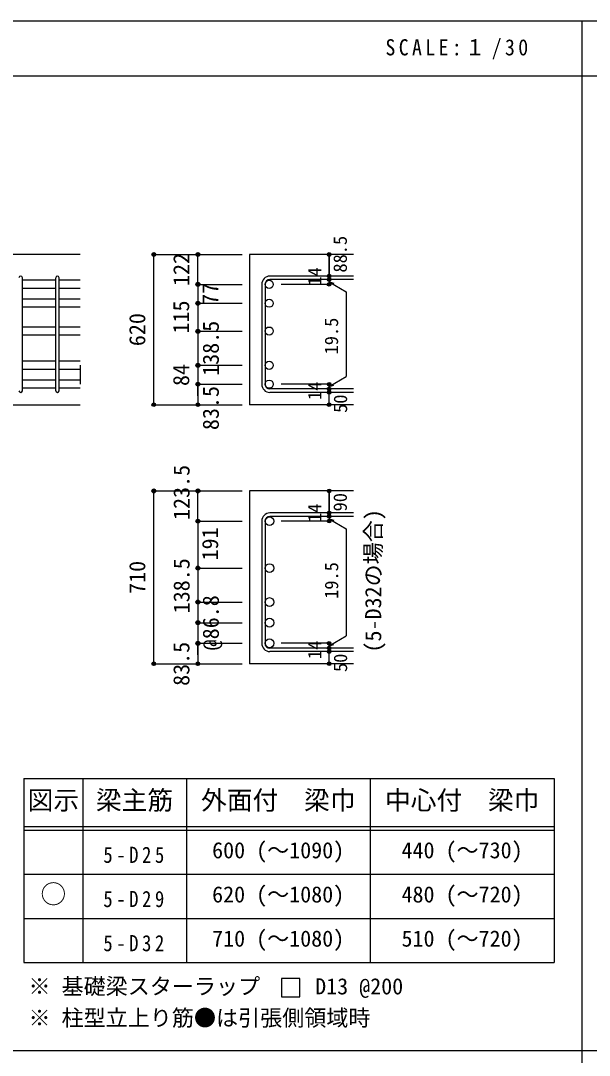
# Model space of a CAD drawing. Units: millimetres at full size, sheet at 1:30, with parts at other scales. Extents: x -5973 to 5954, y -4195 to 4201.
# Drawn here: x -3414 to -1095, y -15 to 4201 of the extents above; entities that cross this region are included whole.
import ezdxf
from ezdxf.enums import TextEntityAlignment as Align

# ---------------------------------------------------------------- set-up
doc = ezdxf.new("R2010")
doc.units = ezdxf.units.MM
doc.header["$LTSCALE"] = 30
doc.header["$PDMODE"] = 32
doc.header["$PDSIZE"] = 15
for name, color, linetype in [('0-1_躯体線', 2, 'Continuous'), ('0-5_基礎梁筋', 7, 'Continuous'), ('0-6_スタラップ筋', 7, 'Continuous'), ('0-7_文字', 4, 'Continuous'), ('0-D_寸法', 4, 'Continuous'), ('6-7_文字', 7, 'Continuous'), ('6-E_枠', 7, 'Continuous'), ('F-0_枠', 6, 'Continuous')]:
    doc.layers.add(name, color=color, linetype=linetype)
doc.styles.add('ＭＳ ゴシック', font='')
doc.styles.get('ＭＳ ゴシック').set_extended_font_data('MS Gothic')

msp = doc.modelspace()

# ---------------------------------------------------------------- linework, layer by layer
at = {"layer": '0-1_躯体線'}
for p, q in [((-3170.8, 3248.3), (-5020.8, 3248.3)), ((-2055.8, 3248.3), (-2480.8, 3248.3)), ((-2480.8, 3248.3), (-2480.8, 2636.3)), ((-3570.8, 2636.3), (-3170.8, 2636.3)), ((-2055.8, 2636.3), (-2480.8, 2636.3)), ((-2055.8, 2284.8), (-2480.8, 2284.8)), ((-2480.8, 2284.8), (-2480.8, 1580.3)), ((-2055.8, 1580.3), (-2480.8, 1580.3))]:
    msp.add_line(p, q, dxfattribs=at)
at = {"layer": '0-5_基礎梁筋'}
for p, q in [((-3270.8, 3143.1), (-3406.8, 3143.1)), ((-3170.8, 3143.1), (-3256.8, 3143.1)), ((-3270.8, 3110.1), (-3406.8, 3110.1)), ((-3170.8, 3110.1), (-3256.8, 3110.1)), ((-3270.8, 3066.1), (-3406.8, 3066.1)), ((-3170.8, 3066.1), (-3256.8, 3066.1)), ((-3270.8, 3033.1), (-3406.8, 3033.1)), ((-3170.8, 3033.1), (-3256.8, 3033.1)), ((-3270.8, 2952.8), (-3406.8, 2952.8)), ((-3170.8, 2952.8), (-3256.8, 2952.8)), ((-3270.8, 2919.8), (-3406.8, 2919.8)), ((-3170.8, 2919.8), (-3256.8, 2919.8)), ((-3270.8, 2813.3), (-3406.8, 2813.3)), ((-3170.8, 2813.3), (-3256.8, 2813.3)), ((-3270.8, 2780.3), (-3406.8, 2780.3)), ((-3170.8, 2780.3), (-3256.8, 2780.3)), ((-3270.8, 2736.3), (-3406.8, 2736.3)), ((-3270.8, 2703.3), (-3406.8, 2703.3)), ((-3170.8, 2736.3), (-3256.8, 2736.3)), ((-3170.8, 2703.3), (-3256.8, 2703.3))]:
    msp.add_line(p, q, dxfattribs=at)
at = {"layer": '0-5_基礎梁筋', "color": 3}
for centre, radius in [((-2400.3, 3126.6), 16.5), ((-2400.3, 3049.6), 16.5), ((-2400.3, 2936.3), 16.5), ((-2400.3, 2796.8), 16.5), ((-2400.3, 2719.8), 16.5), ((-2398.8, 2161.6), 18), ((-2398.8, 1970.3), 18), ((-2398.8, 1831.8), 18), ((-2398.8, 1747.8), 18), ((-2398.8, 1663.8), 18)]:
    msp.add_circle(centre, radius, dxfattribs=at)
at = {"layer": '0-5_基礎梁筋'}
for p in [(-2870.8, 3248.3), (-2870.8, 2636.3), (-2870.8, 2284.8), (-2870.8, 1580.3)]:
    msp.add_point(p, dxfattribs=at)
at = {"layer": '0-6_スタラップ筋'}
for p, q in [((-3406.8, 2693.3), (-3406.8, 3153.1)), ((-3270.8, 2693.3), (-3270.8, 3153.1)), ((-3256.8, 2693.3), (-3256.8, 3153.1)), ((-2430.8, 3126.6), (-2430.8, 2719.8)), ((-2416.8, 3126.6), (-2416.8, 2719.8)), ((-2055.8, 3160.1), (-2397.3, 3160.1)), ((-2055.8, 3146.1), (-2397.3, 3146.1)), ((-2055.8, 2700.3), (-2397.3, 2700.3)), ((-2055.8, 2686.3), (-2397.3, 2686.3)), ((-2055.8, 2195.1), (-2397.3, 2195.1)), ((-2430.8, 2161.6), (-2430.8, 1663.8)), ((-2416.8, 2161.6), (-2416.8, 1663.8)), ((-2055.8, 2181.1), (-2397.3, 2181.1)), ((-2055.8, 1644.3), (-2397.3, 1644.3)), ((-2055.8, 1630.3), (-2397.3, 1630.3))]:
    msp.add_line(p, q, dxfattribs=at)
for centre, radius, start, end in [((-3413.8, 3153.1), 7, 0, 180), ((-3263.8, 3153.1), 7, 0, 180), ((-2397.3, 3126.6), 33.5, 90, 180), ((-2397.3, 3126.6), 19.5, 90, 180), ((-2397.3, 2719.8), 33.5, 180, 270), ((-2397.3, 2719.8), 19.5, 180, 270), ((-3413.8, 2693.3), 7, 180, 0), ((-3263.8, 2693.3), 7, 180, 0), ((-2397.3, 2161.6), 33.5, 90, 180), ((-2397.3, 2161.6), 19.5, 90, 180), ((-2397.3, 1663.8), 33.5, 180, 270), ((-2397.3, 1663.8), 19.5, 180, 270)]:
    msp.add_arc(centre, radius, start, end, dxfattribs=at)
at = {"layer": '0-D_寸法'}
for p, q in [((-2870.8, 3248.3), (-2690.8, 3248.3)), ((-2870.8, 3248.3), (-2690.8, 3248.3)), ((-2870.8, 2636.3), (-2870.8, 3248.3)), ((-2690.8, 3248.3), (-2510.8, 3248.3)), ((-2690.8, 3248.3), (-2510.8, 3248.3)), ((-2690.8, 3126.6), (-2690.8, 3248.3)), ((-2690.8, 3126.6), (-2510.8, 3126.6)), ((-2690.8, 3126.6), (-2510.8, 3126.6)), ((-2690.8, 3126.6), (-2690.8, 2935.3)), ((-2690.8, 3126.6), (-2690.8, 2935.3)), ((-2155.8, 3126.6), (-2351.89, 3126.6)), ((-2155.8, 3146.1), (-2155.8, 3160.1)), ((-2155.8, 3146.1), (-2155.8, 3126.6)), ((-2155.8, 3136.35), (-2136.48, 3131.18)), ((-2155.8, 3136.35), (-2085.74, 3095.9)), ((-2085.74, 3095.9), (-2085.74, 2750.5)), ((-2690.8, 3049.6), (-2510.8, 3049.6)), ((-2690.8, 3049.6), (-2510.8, 3049.6)), ((-2690.8, 2935.3), (-2510.8, 2935.3)), ((-2690.8, 2935.3), (-2510.8, 2935.3)), ((-2690.8, 2935.3), (-2690.8, 2719.8)), ((-2690.8, 2935.3), (-2690.8, 2719.8)), ((-3170.8, 2796.8), (-3170.8, 2719.8)), ((-2690.8, 2796.8), (-2510.8, 2796.8)), ((-2155.8, 2710.05), (-2085.74, 2750.5)), ((-2690.8, 2719.8), (-2510.8, 2719.8)), ((-2155.8, 2719.8), (-2351.89, 2719.8)), ((-2155.8, 2700.3), (-2155.8, 2719.8)), ((-2155.8, 2710.05), (-2136.48, 2715.23)), ((-2155.8, 2686.3), (-2155.8, 2700.3)), ((-2155.8, 2636.3), (-2155.8, 2686.3)), ((-2870.8, 2636.3), (-2690.8, 2636.3)), ((-2690.8, 2636.3), (-2510.8, 2636.3)), ((-2870.8, 2284.8), (-2690.8, 2284.8)), ((-2870.8, 2284.8), (-2690.8, 2284.8)), ((-2870.8, 1580.3), (-2870.8, 2284.8)), ((-2690.8, 2284.8), (-2510.8, 2284.8)), ((-2690.8, 2284.8), (-2510.8, 2284.8)), ((-2690.8, 2161.6), (-2690.8, 2284.8)), ((-2155.8, 2181.1), (-2155.8, 2195.1)), ((-2690.8, 2161.6), (-2510.8, 2161.6)), ((-2690.8, 2161.6), (-2510.8, 2161.6)), ((-2690.8, 2161.6), (-2690.8, 1971.8)), ((-2690.8, 2161.6), (-2690.8, 1971.8)), ((-2155.8, 2161.6), (-2351.89, 2161.6)), ((-2155.8, 2181.1), (-2155.8, 2161.6)), ((-2155.8, 2171.35), (-2136.48, 2166.17)), ((-2155.8, 2171.35), (-2085.74, 2130.9)), ((-2085.74, 2130.9), (-2085.74, 1694.5)), ((-2690.8, 1971.8), (-2690.8, 1663.8)), ((-2690.8, 1971.8), (-2690.8, 1663.8)), ((-2690.8, 1970.3), (-2510.8, 1970.3)), ((-2690.8, 1970.3), (-2510.8, 1970.3)), ((-2690.8, 1831.8), (-2510.8, 1831.8)), ((-2690.8, 1747.8), (-2510.8, 1747.8)), ((-2155.8, 1654.05), (-2085.74, 1694.5)), ((-2690.8, 1663.8), (-2510.8, 1663.8)), ((-2155.8, 1663.8), (-2351.89, 1663.8)), ((-2155.8, 1644.3), (-2155.8, 1663.8)), ((-2155.8, 1654.05), (-2136.48, 1659.22)), ((-2155.8, 1630.3), (-2155.8, 1644.3)), ((-2155.8, 1580.3), (-2155.8, 1630.3)), ((-2870.8, 1580.3), (-2690.8, 1580.3)), ((-2690.8, 1580.3), (-2510.8, 1580.3))]:
    msp.add_line(p, q, dxfattribs=at)
for points in [[(-2155.8, 3248.3), (-2155.8, 3160.1), (-2155.8, 3248.3)], [(-2690.8, 2672.33), (-2690.8, 2719.8), (-2690.8, 2636.3)], [(-2155.8, 2284.8), (-2155.8, 2195.1), (-2155.8, 2284.8)], [(-2690.8, 1616.33), (-2690.8, 1663.8), (-2690.8, 1580.3)]]:
    msp.add_lwpolyline(points, dxfattribs=at)
for centre, radius in [((-2870.8, 3248.3), 8), ((-2870.8, 3248.3), 7.2), ((-2870.8, 3248.3), 6.4), ((-2870.8, 3248.3), 5.6), ((-2870.8, 3248.3), 4.8), ((-2870.8, 3248.3), 4), ((-2870.8, 3248.3), 3.2), ((-2870.8, 3248.3), 2.4), ((-2870.8, 3248.3), 1.6), ((-2870.8, 3248.3), 0.8), ((-2690.8, 3248.3), 8), ((-2690.8, 3248.3), 7.2), ((-2690.8, 3248.3), 6.4), ((-2690.8, 3248.3), 5.6), ((-2690.8, 3248.3), 4.8), ((-2690.8, 3248.3), 4), ((-2690.8, 3248.3), 3.2), ((-2690.8, 3248.3), 2.4), ((-2690.8, 3248.3), 1.6), ((-2690.8, 3248.3), 0.8), ((-2155.8, 3248.3), 4), ((-2155.8, 3248.3), 3.6), ((-2155.8, 3248.3), 3.2), ((-2155.8, 3248.3), 2.8), ((-2155.8, 3248.3), 2.4), ((-2155.8, 3248.3), 2), ((-2155.8, 3248.3), 1.6), ((-2155.8, 3248.3), 1.2), ((-2155.8, 3248.3), 0.8), ((-2155.8, 3248.3), 0.4), ((-2155.8, 3160.1), 4), ((-2155.8, 3160.1), 3.6), ((-2155.8, 3160.1), 3.2), ((-2155.8, 3160.1), 2.8), ((-2155.8, 3160.1), 2.4), ((-2690.8, 3126.6), 8), ((-2690.8, 3126.6), 7.2), ((-2690.8, 3126.6), 6.4), ((-2690.8, 3126.6), 5.6), ((-2690.8, 3126.6), 4.8), ((-2690.8, 3126.6), 4), ((-2690.8, 3126.6), 3.2), ((-2690.8, 3126.6), 2.4), ((-2690.8, 3126.6), 1.6), ((-2690.8, 3126.6), 0.8), ((-2155.8, 3146.1), 4), ((-2155.8, 3126.6), 4), ((-2155.8, 3146.1), 3.6), ((-2155.8, 3126.6), 3.6), ((-2155.8, 3146.1), 3.2), ((-2155.8, 3126.6), 3.2), ((-2155.8, 3146.1), 2.8), ((-2155.8, 3126.6), 2.8), ((-2155.8, 3146.1), 2.4), ((-2155.8, 3126.6), 2.4), ((-2155.8, 3160.1), 2), ((-2155.8, 3146.1), 2), ((-2155.8, 3126.6), 2), ((-2155.8, 3160.1), 1.6), ((-2155.8, 3146.1), 1.6), ((-2155.8, 3126.6), 1.6), ((-2155.8, 3160.1), 1.2), ((-2155.8, 3146.1), 1.2), ((-2155.8, 3126.6), 1.2), ((-2155.8, 3160.1), 0.8), ((-2155.8, 3146.1), 0.8), ((-2155.8, 3126.6), 0.8), ((-2155.8, 3160.1), 0.4), ((-2155.8, 3146.1), 0.4), ((-2155.8, 3126.6), 0.4), ((-2690.8, 3049.6), 8), ((-2690.8, 3049.6), 7.2), ((-2690.8, 3049.6), 6.4), ((-2690.8, 3049.6), 5.6), ((-2690.8, 3049.6), 4.8), ((-2690.8, 3049.6), 4), ((-2690.8, 3049.6), 3.2), ((-2690.8, 3049.6), 2.4), ((-2690.8, 3049.6), 1.6), ((-2690.8, 3049.6), 0.8), ((-2690.8, 2935.3), 8), ((-2690.8, 2935.3), 7.2), ((-2690.8, 2935.3), 6.4), ((-2690.8, 2935.3), 5.6), ((-2690.8, 2935.3), 4.8), ((-2690.8, 2935.3), 4), ((-2690.8, 2935.3), 3.2), ((-2690.8, 2935.3), 2.4), ((-2690.8, 2935.3), 1.6), ((-2690.8, 2935.3), 0.8), ((-2690.8, 2796.8), 8), ((-2690.8, 2796.8), 7.2), ((-2690.8, 2796.8), 6.4), ((-2690.8, 2796.8), 5.6), ((-2690.8, 2796.8), 4.8), ((-2690.8, 2796.8), 4), ((-2690.8, 2796.8), 3.2), ((-2690.8, 2796.8), 2.4), ((-2690.8, 2796.8), 1.6), ((-2690.8, 2796.8), 0.8), ((-2690.8, 2719.8), 8), ((-2690.8, 2719.8), 7.2), ((-2690.8, 2719.8), 6.4), ((-2690.8, 2719.8), 5.6), ((-2690.8, 2719.8), 4.8), ((-2690.8, 2719.8), 4), ((-2690.8, 2719.8), 3.2), ((-2690.8, 2719.8), 2.4), ((-2690.8, 2719.8), 1.6), ((-2690.8, 2719.8), 0.8), ((-2155.8, 2719.8), 4), ((-2155.8, 2700.3), 4), ((-2155.8, 2719.8), 3.6), ((-2155.8, 2700.3), 3.6), ((-2155.8, 2719.8), 3.2), ((-2155.8, 2700.3), 3.2), ((-2155.8, 2719.8), 2.8), ((-2155.8, 2700.3), 2.8), ((-2155.8, 2719.8), 2.4), ((-2155.8, 2700.3), 2.4), ((-2155.8, 2719.8), 2), ((-2155.8, 2700.3), 2), ((-2155.8, 2719.8), 1.6), ((-2155.8, 2700.3), 1.6), ((-2155.8, 2719.8), 1.2), ((-2155.8, 2700.3), 1.2), ((-2155.8, 2719.8), 0.8), ((-2155.8, 2700.3), 0.8), ((-2155.8, 2719.8), 0.4), ((-2155.8, 2700.3), 0.4), ((-2155.8, 2686.3), 4), ((-2155.8, 2686.3), 3.6), ((-2155.8, 2686.3), 3.2), ((-2155.8, 2686.3), 2.8), ((-2155.8, 2686.3), 2.4), ((-2155.8, 2686.3), 2), ((-2155.8, 2686.3), 1.6), ((-2155.8, 2686.3), 1.2), ((-2155.8, 2686.3), 0.8), ((-2155.8, 2686.3), 0.4), ((-2870.8, 2636.3), 7.2), ((-2870.8, 2636.3), 6.4), ((-2870.8, 2636.3), 5.6), ((-2870.8, 2636.3), 4.8), ((-2870.8, 2636.3), 4), ((-2870.8, 2636.3), 3.2), ((-2870.8, 2636.3), 2.4), ((-2870.8, 2636.3), 1.6), ((-2870.8, 2636.3), 0.8), ((-2690.8, 2636.3), 7.2), ((-2690.8, 2636.3), 6.4), ((-2690.8, 2636.3), 5.6), ((-2690.8, 2636.3), 4.8), ((-2690.8, 2636.3), 4), ((-2690.8, 2636.3), 3.2), ((-2690.8, 2636.3), 2.4), ((-2690.8, 2636.3), 1.6), ((-2690.8, 2636.3), 0.8), ((-2155.8, 2636.3), 4), ((-2155.8, 2636.3), 3.6), ((-2155.8, 2636.3), 3.2), ((-2155.8, 2636.3), 2.8), ((-2155.8, 2636.3), 2.4), ((-2155.8, 2636.3), 2), ((-2155.8, 2636.3), 1.6), ((-2155.8, 2636.3), 1.2), ((-2155.8, 2636.3), 0.8), ((-2155.8, 2636.3), 0.4), ((-2870.8, 2284.8), 8), ((-2870.8, 2284.8), 7.2), ((-2870.8, 2284.8), 6.4), ((-2870.8, 2284.8), 5.6), ((-2870.8, 2284.8), 4.8), ((-2870.8, 2284.8), 4), ((-2870.8, 2284.8), 3.2), ((-2870.8, 2284.8), 2.4), ((-2870.8, 2284.8), 1.6), ((-2870.8, 2284.8), 0.8), ((-2690.8, 2284.8), 8), ((-2690.8, 2284.8), 7.2), ((-2690.8, 2284.8), 6.4), ((-2690.8, 2284.8), 5.6), ((-2690.8, 2284.8), 4.8), ((-2690.8, 2284.8), 4), ((-2690.8, 2284.8), 3.2), ((-2690.8, 2284.8), 2.4), ((-2690.8, 2284.8), 1.6), ((-2690.8, 2284.8), 0.8), ((-2155.8, 2284.8), 4), ((-2155.8, 2284.8), 3.6), ((-2155.8, 2284.8), 3.2), ((-2155.8, 2284.8), 2.8), ((-2155.8, 2284.8), 2.4), ((-2155.8, 2284.8), 2), ((-2155.8, 2284.8), 1.6), ((-2155.8, 2284.8), 1.2), ((-2155.8, 2284.8), 0.8), ((-2155.8, 2284.8), 0.4), ((-2155.8, 2195.1), 4), ((-2155.8, 2195.1), 3.6), ((-2155.8, 2195.1), 3.2), ((-2155.8, 2195.1), 2.8), ((-2155.8, 2195.1), 2.4), ((-2155.8, 2195.1), 2), ((-2155.8, 2195.1), 1.6), ((-2155.8, 2195.1), 1.2), ((-2155.8, 2195.1), 0.8), ((-2155.8, 2195.1), 0.4), ((-2690.8, 2161.6), 8), ((-2690.8, 2161.6), 7.2), ((-2690.8, 2161.6), 6.4), ((-2690.8, 2161.6), 5.6), ((-2690.8, 2161.6), 4.8), ((-2690.8, 2161.6), 4), ((-2690.8, 2161.6), 3.2), ((-2690.8, 2161.6), 2.4), ((-2690.8, 2161.6), 1.6), ((-2690.8, 2161.6), 0.8), ((-2155.8, 2181.1), 4), ((-2155.8, 2161.6), 4), ((-2155.8, 2181.1), 3.6), ((-2155.8, 2161.6), 3.6), ((-2155.8, 2181.1), 3.2), ((-2155.8, 2161.6), 3.2), ((-2155.8, 2181.1), 2.8), ((-2155.8, 2161.6), 2.8), ((-2155.8, 2181.1), 2.4), ((-2155.8, 2161.6), 2.4), ((-2155.8, 2181.1), 2), ((-2155.8, 2161.6), 2), ((-2155.8, 2181.1), 1.6), ((-2155.8, 2161.6), 1.6), ((-2155.8, 2181.1), 1.2), ((-2155.8, 2161.6), 1.2), ((-2155.8, 2181.1), 0.8), ((-2155.8, 2161.6), 0.8), ((-2155.8, 2181.1), 0.4), ((-2155.8, 2161.6), 0.4), ((-2690.8, 1970.3), 8), ((-2690.8, 1970.3), 7.2), ((-2690.8, 1970.3), 6.4), ((-2690.8, 1970.3), 5.6), ((-2690.8, 1970.3), 4.8), ((-2690.8, 1970.3), 4), ((-2690.8, 1970.3), 3.2), ((-2690.8, 1970.3), 2.4), ((-2690.8, 1970.3), 1.6), ((-2690.8, 1970.3), 0.8), ((-2690.8, 1831.8), 8), ((-2690.8, 1831.8), 7.2), ((-2690.8, 1831.8), 6.4), ((-2690.8, 1831.8), 5.6), ((-2690.8, 1831.8), 4.8), ((-2690.8, 1831.8), 4), ((-2690.8, 1831.8), 3.2), ((-2690.8, 1831.8), 2.4), ((-2690.8, 1831.8), 1.6), ((-2690.8, 1831.8), 0.8), ((-2690.8, 1747.8), 8), ((-2690.8, 1747.8), 7.2), ((-2690.8, 1747.8), 6.4), ((-2690.8, 1747.8), 5.6), ((-2690.8, 1747.8), 4.8), ((-2690.8, 1747.8), 4), ((-2690.8, 1747.8), 3.2), ((-2690.8, 1747.8), 2.4), ((-2690.8, 1747.8), 1.6), ((-2690.8, 1747.8), 0.8), ((-2690.8, 1663.8), 8), ((-2690.8, 1663.8), 7.2), ((-2690.8, 1663.8), 6.4), ((-2690.8, 1663.8), 5.6), ((-2690.8, 1663.8), 4.8), ((-2690.8, 1663.8), 4), ((-2690.8, 1663.8), 3.2), ((-2690.8, 1663.8), 2.4), ((-2690.8, 1663.8), 1.6), ((-2690.8, 1663.8), 0.8), ((-2155.8, 1663.8), 4), ((-2155.8, 1644.3), 4), ((-2155.8, 1663.8), 3.6), ((-2155.8, 1644.3), 3.6), ((-2155.8, 1663.8), 3.2), ((-2155.8, 1644.3), 3.2), ((-2155.8, 1663.8), 2.8), ((-2155.8, 1644.3), 2.8), ((-2155.8, 1663.8), 2.4), ((-2155.8, 1644.3), 2.4), ((-2155.8, 1663.8), 2), ((-2155.8, 1644.3), 2), ((-2155.8, 1663.8), 1.6), ((-2155.8, 1644.3), 1.6), ((-2155.8, 1663.8), 1.2), ((-2155.8, 1644.3), 1.2), ((-2155.8, 1663.8), 0.8), ((-2155.8, 1644.3), 0.8), ((-2155.8, 1663.8), 0.4), ((-2155.8, 1644.3), 0.4), ((-2155.8, 1630.3), 4), ((-2155.8, 1630.3), 3.6), ((-2155.8, 1630.3), 3.2), ((-2155.8, 1630.3), 2.8), ((-2155.8, 1630.3), 2.4), ((-2155.8, 1630.3), 2), ((-2155.8, 1630.3), 1.6), ((-2155.8, 1630.3), 1.2), ((-2155.8, 1630.3), 0.8), ((-2155.8, 1630.3), 0.4), ((-2870.8, 1580.3), 7.2), ((-2870.8, 1580.3), 6.4), ((-2870.8, 1580.3), 5.6), ((-2870.8, 1580.3), 4.8), ((-2870.8, 1580.3), 4), ((-2870.8, 1580.3), 3.2), ((-2870.8, 1580.3), 2.4), ((-2870.8, 1580.3), 1.6), ((-2870.8, 1580.3), 0.8), ((-2690.8, 1580.3), 7.2), ((-2690.8, 1580.3), 6.4), ((-2690.8, 1580.3), 5.6), ((-2690.8, 1580.3), 4.8), ((-2690.8, 1580.3), 4), ((-2690.8, 1580.3), 3.2), ((-2690.8, 1580.3), 2.4), ((-2690.8, 1580.3), 1.6), ((-2690.8, 1580.3), 0.8), ((-2155.8, 1580.3), 4), ((-2155.8, 1580.3), 3.6), ((-2155.8, 1580.3), 3.2), ((-2155.8, 1580.3), 2.8), ((-2155.8, 1580.3), 2.4), ((-2155.8, 1580.3), 2), ((-2155.8, 1580.3), 1.6), ((-2155.8, 1580.3), 1.2), ((-2155.8, 1580.3), 0.8), ((-2155.8, 1580.3), 0.4)]:
    msp.add_circle(centre, radius, dxfattribs=at)
at = {"layer": '0-D_寸法', "color": 7}
for p in [(-2870.8, 3248.3), (-2690.8, 3248.3), (-2155.8, 3248.3), (-2155.8, 3160.1), (-2690.8, 3126.6), (-2690.8, 3126.6), (-2155.8, 3146.1), (-2155.8, 3126.6), (-2690.8, 3049.6), (-2690.8, 3049.6), (-2690.8, 2935.3), (-2690.8, 2935.3), (-2690.8, 2796.8), (-2690.8, 2796.8), (-2690.8, 2796.8), (-2690.8, 2719.8), (-2690.8, 2719.8), (-2690.8, 2719.8), (-2155.8, 2719.8), (-2155.8, 2719.8), (-2155.8, 2700.3), (-2155.8, 2686.3), (-2870.8, 2636.3), (-2690.8, 2636.3), (-2155.8, 2636.3), (-2870.8, 2284.8), (-2690.8, 2284.8), (-2155.8, 2284.8), (-2155.8, 2195.1), (-2690.8, 2161.6), (-2155.8, 2181.1), (-2155.8, 2161.6), (-2690.8, 1970.3), (-2690.8, 1831.8), (-2690.8, 1831.8), (-2690.8, 1747.8), (-2690.8, 1747.8), (-2690.8, 1663.8), (-2690.8, 1663.8), (-2155.8, 1663.8), (-2155.8, 1663.8), (-2155.8, 1644.3), (-2155.8, 1630.3), (-2870.8, 1580.3), (-2690.8, 1580.3), (-2155.8, 1580.3)]:
    msp.add_point(p, dxfattribs=at)
at = {"layer": '6-7_文字'}
msp.add_lwpolyline([(-2350.54, 222.84), (-2275.54, 222.84), (-2275.54, 297.84), (-2350.54, 297.84)], close=True, dxfattribs=at)
at = {"layer": '6-E_枠', "color": 3}
for p, q in [((-3400.52, 1112.77), (-3400.52, 362.77)), ((-3400.52, 1112.77), (-1238, 1112.77)), ((-1238, 1112.77), (-1238, 362.77)), ((-3400.52, 362.77), (-1238, 362.77))]:
    msp.add_line(p, q, dxfattribs=at)
at = {"layer": '6-E_枠'}
for p, q in [((-3160.52, 1112.77), (-3160.52, 362.77)), ((-2738, 1112.77), (-2738, 362.77)), ((-1988, 1112.77), (-1988, 362.77)), ((-3400.52, 917.77), (-1238, 917.77)), ((-3400.52, 902.77), (-1238, 902.77)), ((-3400.52, 722.77), (-1238, 722.77)), ((-3400.52, 542.77), (-1238, 542.77))]:
    msp.add_line(p, q, dxfattribs=at)
at = {"layer": 'F-0_枠'}
msp.add_line((-5972.88, 4201.15), (5954.1, 4201.15), dxfattribs=at)
at = {"layer": 'F-0_枠', "color": 2}
for p, q in [((-1124.64, 4201.15), (-1124.64, -4195.24)), ((-5972.88, 3976.15), (3723.6, 3976.15)), ((3723.6, 2.95), (-5972.88, 2.95))]:
    msp.add_line(p, q, dxfattribs=at)

# ---------------------------------------------------------------- texts
at = {"layer": '0-7_文字', "color": 7, "style": 'ＭＳ ゴシック'}
msp.add_text('(5-D32の場合)', height=65.98, rotation=90, dxfattribs=at).set_placement((-1923.44, 1626.2), align=Align.BOTTOM_LEFT)
at = {"layer": '0-D_寸法', "style": 'ＭＳ ゴシック'}
for s, height, p in [('88.5', 54.99, (-2066.9, 3174.71)), ('122', 65.98, (-2705.8, 3119.95)), ('14', 54.99, (-2171.03, 3121.44)), ('77', 65.98, (-2587.24, 3043.03)), ('115', 65.98, (-2706.8, 2926.35)), ('620', 65.98, (-2885.8, 2874.8)), ('138.5', 65.98, (-2585.74, 2753.79)), ('19.5', 54.99, (-2102.52, 2841.21)), ('84', 65.98, (-2706.79, 2712.37)), ('83.5', 65.98, (-2585.8, 2532.8)), ('14', 54.99, (-2171.06, 2655.62)), ('50', 54.99, (-2065.8, 2602.8)), ('123.5', 65.98, (-2705.13, 2166.46)), ('90', 54.99, (-2066.82, 2201.33)), ('14', 54.99, (-2171.03, 2157.93)), ('191', 65.98, (-2588.53, 2001.5)), ('710', 65.98, (-2885.8, 1865.05)), ('138.5', 65.98, (-2705.05, 1786.1)), ('19.5', 54.99, (-2102.19, 1844.96)), ('@86.8', 65.98, (-2585.8, 1635.3)), ('83.5', 65.98, (-2705.8, 1490.3)), ('14', 54.99, (-2171.06, 1599.62)), ('50', 54.99, (-2065.8, 1546.8))]:
    msp.add_text(s, height=height, rotation=90, dxfattribs=at).set_placement(p, align=Align.BOTTOM_LEFT)
at = {"layer": '6-7_文字', "color": 2, "style": 'ＭＳ ゴシック'}
for s, p in [('図示', (-3385.52, 962.77)), ('梁主筋', (-3106.76, 962.77)), ('外面付\u3000梁巾', (-2678, 962.77)), ('中心付\u3000梁巾', (-1928, 962.77)), ('○', (-3333.02, 580.27))]:
    msp.add_text(s, height=76.98, dxfattribs=at).set_placement(p, align=Align.BOTTOM_LEFT)
at = {"layer": '6-7_文字', "style": 'ＭＳ ゴシック'}
for s, p in [('600 (～1090)', (-2633, 767.77)), ('440 (～730)', (-1860.5, 767.77)), ('620 (～1080)', (-2633, 587.77)), ('480 (～720)', (-1860.5, 587.77)), ('710 (～1080)', (-2633, 407.77)), ('510 (～720)', (-1860.5, 407.77)), ('※ 基礎梁スターラップ     D13 @200', (-3381.96, 213.19)), ('※ 柱型立上り筋●は引張側領域時', (-3381.96, 84.68))]:
    msp.add_text(s, height=65.98, dxfattribs=at).set_placement(p, align=Align.BOTTOM_LEFT)
at = {"layer": '6-7_文字', "color": 2, "insert": (-1925.98, 4043.65), "char_height": 65.98, "attachment_point": 7, "style": 'ＭＳ ゴシック'}
msp.add_mtext('\\T1.34;\\W0.9;SCALE:１/30', dxfattribs=at)
at = {"layer": '6-7_文字', "char_height": 65.98, "attachment_point": 7, "style": 'ＭＳ ゴシック'}
for s, insert in [('\\T1.38;\\W0.85;5-D25', (-3076.76, 767.77)), ('\\T1.38;\\W0.85;5-D29', (-3076.76, 587.77)), ('\\T1.38;\\W0.85;5-D32', (-3076.76, 407.77))]:
    msp.add_mtext(s, dxfattribs=dict(at, insert=insert))

doc.saveas('drawing.dxf')
